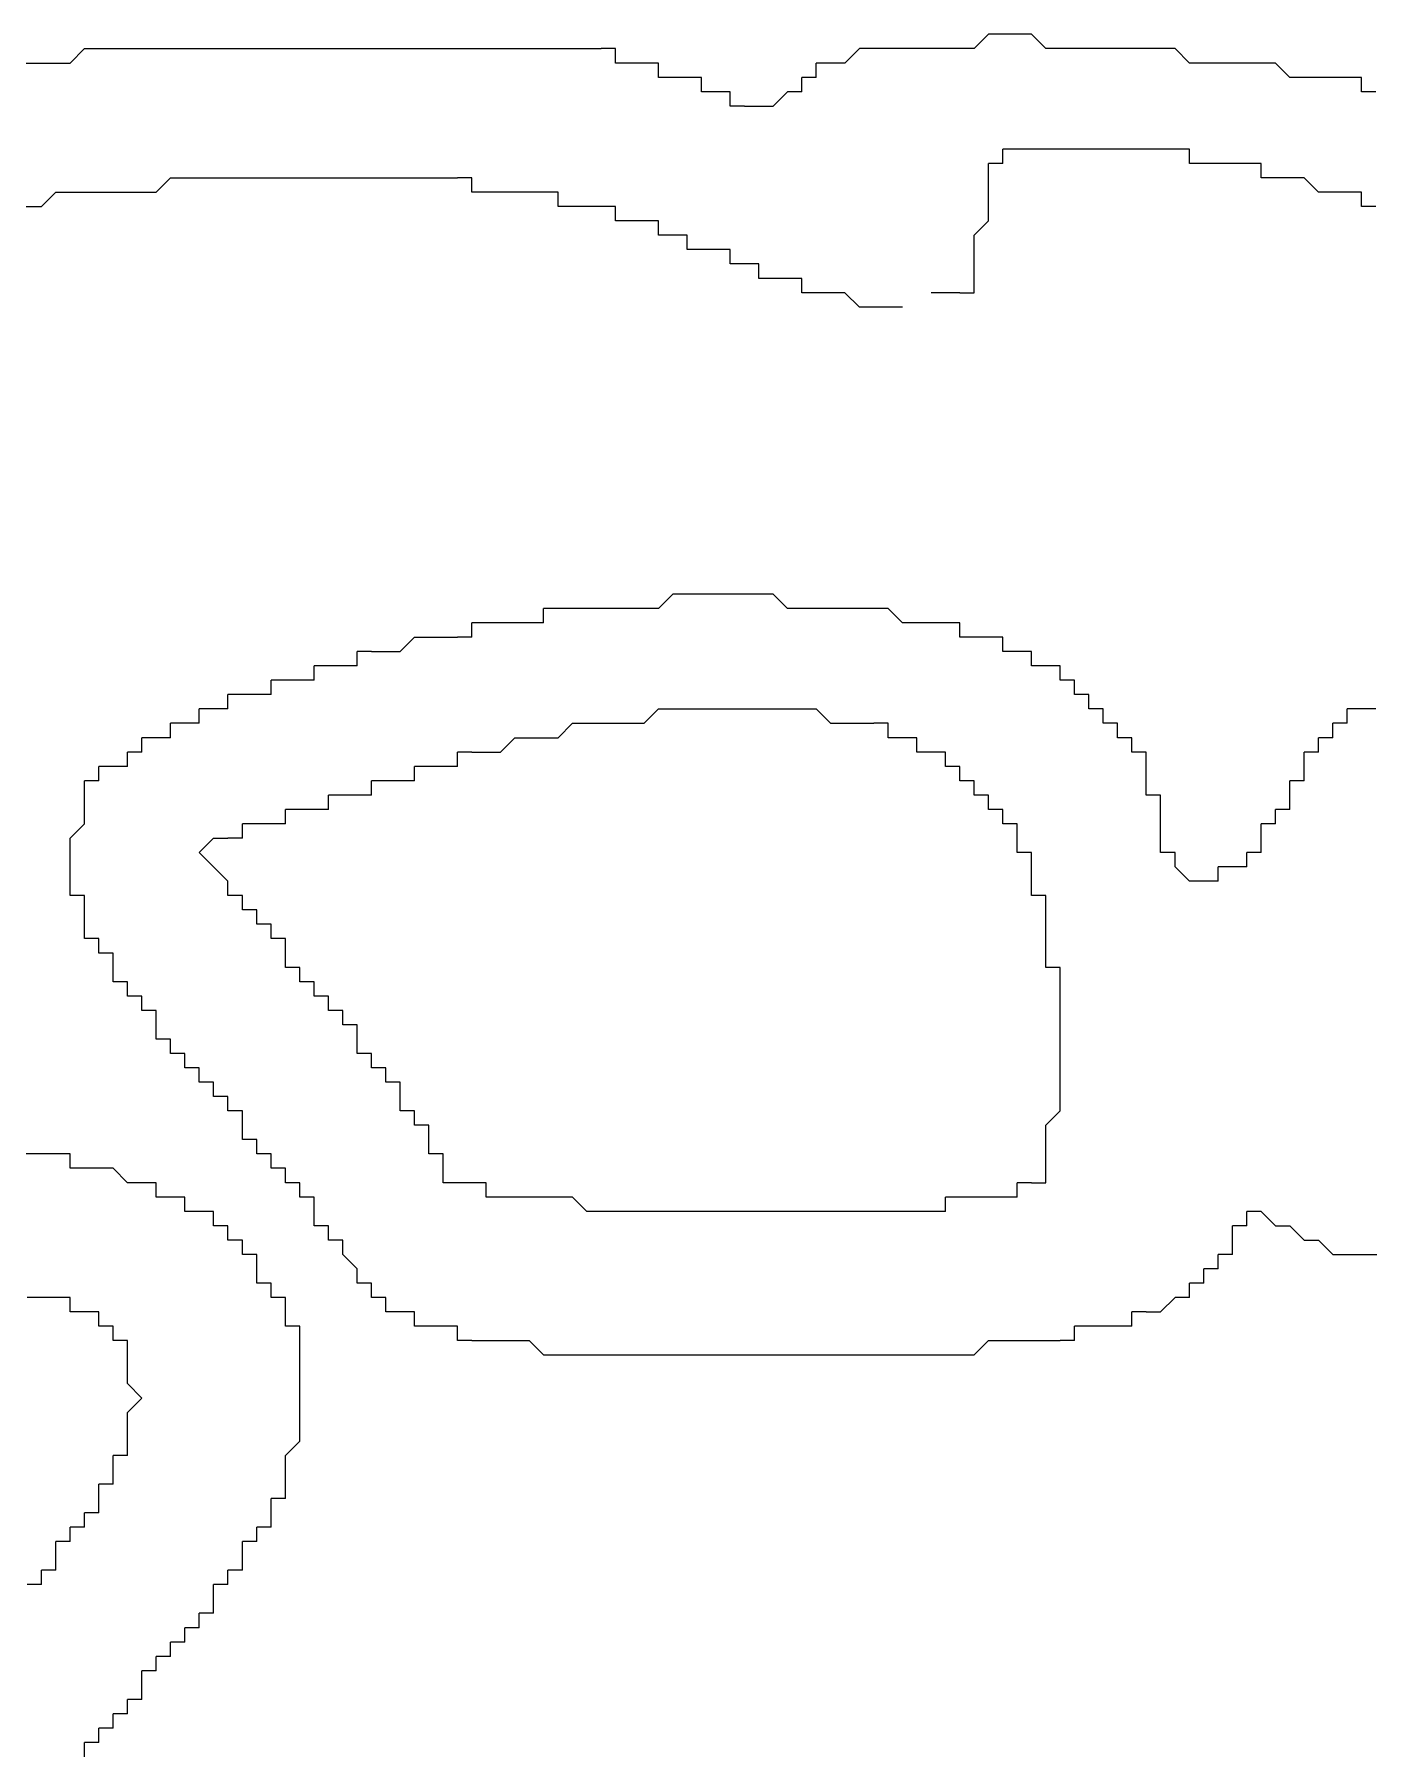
# Model space of a CAD drawing. Extents: x 0.04 to 6.31, y 0.06 to 5.55.
# Drawn here: x 2.661 to 3.63, y 4.141 to 5.385 of the extents above; entities that cross this region are included whole.
import ezdxf

# ---------------------------------------------------------------- set-up
doc = ezdxf.new("R2010")
doc.units = 0
doc.layers.get('0').update_dxf_attribs({"linetype": 'CONTINUOUS'})

msp = doc.modelspace()

# ---------------------------------------------------------------- linework, layer by layer
at = {"color": 255, "linetype": 'CONTINUOUS'}
for points in [[(3.614583, 5.354167), (3.572917, 5.354167), (3.5625, 5.364583), (3.5, 5.364583), (3.489583, 5.375), (3.395833, 5.375), (3.385417, 5.385417), (3.354167, 5.385417), (3.34375, 5.375), (3.260417, 5.375), (3.25, 5.364583), (3.239583, 5.364583)], [(2.645833, 5.364583), (2.6875, 5.364583), (2.697917, 5.375), (3.072917, 5.375)], [(3.083333, 5.375), (3.072917, 5.375)], [(3.083333, 5.364583), (3.083333, 5.375)], [(3.104167, 5.364583), (3.09375, 5.364583)], [(3.114583, 5.364583), (3.104167, 5.364583)], [(3.114583, 5.354167), (3.114583, 5.364583)], [(3.135417, 5.354167), (3.125, 5.354167)], [(3.145833, 5.354167), (3.135417, 5.354167)], [(3.145833, 5.34375), (3.145833, 5.354167)], [(3.229167, 5.354167), (3.21875, 5.354167)], [(3.21875, 5.34375), (3.21875, 5.354167)], [(3.239583, 5.364583), (3.229167, 5.364583)], [(3.229167, 5.354167), (3.229167, 5.364583)], [(3.625, 5.354167), (3.614583, 5.354167)], [(3.625, 5.34375), (3.625, 5.354167)], [(3.15625, 5.34375), (3.145833, 5.34375)], [(3.166667, 5.34375), (3.15625, 5.34375)], [(3.166667, 5.333333), (3.166667, 5.34375)], [(3.177083, 5.333333), (3.197917, 5.333333), (3.208333, 5.34375)], [(3.21875, 5.34375), (3.208333, 5.34375)], [(3.635417, 5.34375), (3.625, 5.34375)], [(3.041667, 4.96875), (3.03125, 4.96875)], [(3.03125, 4.958333), (3.03125, 4.96875)], [(3.322917, 4.958333), (3.291667, 4.958333), (3.28125, 4.96875), (3.208333, 4.96875), (3.197917, 4.979167), (3.125, 4.979167), (3.114583, 4.96875), (3.041667, 4.96875)], [(2.989583, 4.958333), (2.979167, 4.958333)], [(2.979167, 4.947917), (2.979167, 4.958333)], [(3.020833, 4.958333), (2.989583, 4.958333)], [(3.03125, 4.958333), (3.020833, 4.958333)], [(3.333333, 4.958333), (3.322917, 4.958333)], [(3.333333, 4.947917), (3.333333, 4.958333)], [(2.90625, 4.9375), (2.927083, 4.9375), (2.9375, 4.947917), (2.96875, 4.947917)], [(2.979167, 4.947917), (2.96875, 4.947917)], [(3.34375, 4.947917), (3.333333, 4.947917)], [(3.354167, 4.947917), (3.34375, 4.947917)], [(3.364583, 4.947917), (3.354167, 4.947917)], [(3.364583, 4.9375), (3.364583, 4.947917)], [(2.90625, 4.9375), (2.895833, 4.9375)], [(2.895833, 4.927083), (2.895833, 4.9375)], [(3.375, 4.9375), (3.364583, 4.9375)], [(3.385417, 4.9375), (3.375, 4.9375)], [(3.385417, 4.927083), (3.385417, 4.9375)], [(2.875, 4.927083), (2.864583, 4.927083)], [(2.864583, 4.916667), (2.864583, 4.927083)], [(2.885417, 4.927083), (2.875, 4.927083)], [(2.895833, 4.927083), (2.885417, 4.927083)], [(3.40625, 4.927083), (3.395833, 4.927083)], [(3.40625, 4.916667), (3.40625, 4.927083)], [(2.8125, 4.90625), (2.802083, 4.90625)], [(2.802083, 4.895833), (2.802083, 4.90625)], [(2.822917, 4.90625), (2.8125, 4.90625)], [(2.833333, 4.90625), (2.822917, 4.90625)], [(2.84375, 4.916667), (2.833333, 4.916667)], [(2.833333, 4.90625), (2.833333, 4.916667)], [(2.854167, 4.916667), (2.84375, 4.916667)], [(2.864583, 4.916667), (2.854167, 4.916667)], [(2.791667, 4.895833), (2.78125, 4.895833)], [(2.78125, 4.885417), (2.78125, 4.895833)], [(2.802083, 4.895833), (2.791667, 4.895833)], [(3.625, 4.895833), (3.614583, 4.895833)], [(3.614583, 4.885417), (3.614583, 4.895833)], [(3.635417, 4.895833), (3.625, 4.895833)], [(2.770833, 4.885417), (2.760417, 4.885417)], [(2.760417, 4.875), (2.760417, 4.885417)], [(2.78125, 4.885417), (2.770833, 4.885417)], [(3.614583, 4.885417), (3.604167, 4.885417)], [(3.604167, 4.875), (3.604167, 4.885417)], [(2.75, 4.875), (2.739583, 4.875)], [(2.739583, 4.864583), (2.739583, 4.875)], [(2.760417, 4.875), (2.75, 4.875)], [(3.604167, 4.875), (3.59375, 4.875)], [(3.59375, 4.864583), (3.59375, 4.875)], [(2.739583, 4.864583), (2.729167, 4.864583)], [(2.729167, 4.854167), (2.729167, 4.864583)], [(3.59375, 4.864583), (3.583333, 4.864583)], [(3.583333, 4.854167), (3.583333, 4.864583)], [(2.708333, 4.84375), (2.697917, 4.84375)], [(2.697917, 4.833333), (2.697917, 4.84375)], [(2.71875, 4.854167), (2.708333, 4.854167)], [(2.708333, 4.84375), (2.708333, 4.854167)], [(2.729167, 4.854167), (2.71875, 4.854167)], [(3.583333, 4.84375), (3.572917, 4.84375)], [(3.572917, 4.833333), (3.572917, 4.84375)], [(3.583333, 4.84375), (3.583333, 4.854167)], [(2.6875, 4.770833), (2.6875, 4.802083), (2.697917, 4.8125), (2.697917, 4.833333)], [(3.572917, 4.822917), (3.572917, 4.833333)], [(3.572917, 4.822917), (3.5625, 4.822917)], [(3.5625, 4.8125), (3.5625, 4.822917)], [(3.5625, 4.8125), (3.552083, 4.8125)], [(3.552083, 4.802083), (3.552083, 4.8125)], [(3.375, 4.791667), (3.375, 4.802083)], [(3.552083, 4.791667), (3.552083, 4.802083)], [(3.385417, 4.791667), (3.375, 4.791667)], [(3.385417, 4.770833), (3.385417, 4.78125)], [(3.53125, 4.78125), (3.520833, 4.78125)], [(3.520833, 4.770833), (3.520833, 4.78125)], [(3.541667, 4.78125), (3.53125, 4.78125)], [(3.552083, 4.791667), (3.541667, 4.791667)], [(3.541667, 4.78125), (3.541667, 4.791667)], [(2.6875, 4.760417), (2.6875, 4.770833)], [(3.385417, 4.760417), (3.385417, 4.770833)], [(3.520833, 4.770833), (3.510417, 4.770833)], [(2.697917, 4.760417), (2.6875, 4.760417)], [(3.395833, 4.760417), (3.385417, 4.760417)], [(3.395833, 4.75), (3.395833, 4.760417)], [(3.395833, 4.71875), (3.395833, 4.75)], [(2.697917, 4.729167), (2.697917, 4.739583)], [(2.708333, 4.729167), (2.697917, 4.729167)], [(3.395833, 4.708333), (3.395833, 4.71875)], [(2.71875, 4.697917), (2.71875, 4.708333)], [(3.40625, 4.708333), (3.395833, 4.708333)], [(3.40625, 4.697917), (3.40625, 4.708333)], [(2.729167, 4.697917), (2.71875, 4.697917)], [(3.395833, 4.5625), (3.395833, 4.59375), (3.40625, 4.604167), (3.40625, 4.697917)], [(2.75, 4.65625), (2.75, 4.666667)], [(2.760417, 4.65625), (2.75, 4.65625)], [(2.677083, 4.572917), (2.635417, 4.572917), (2.625, 4.583333), (2.520833, 4.583333), (2.510417, 4.59375), (2.25, 4.59375)], [(2.6875, 4.572917), (2.677083, 4.572917)], [(2.6875, 4.5625), (2.6875, 4.572917)], [(2.739583, 4.552083), (2.729167, 4.552083), (2.71875, 4.5625), (2.697917, 4.5625)], [(3.385417, 4.552083), (3.395833, 4.552083), (3.395833, 4.5625)], [(2.75, 4.552083), (2.739583, 4.552083)], [(2.75, 4.541667), (2.75, 4.552083)], [(2.989583, 4.552083), (2.979167, 4.552083)], [(2.989583, 4.541667), (2.989583, 4.552083)], [(3.385417, 4.552083), (3.375, 4.552083)], [(3.375, 4.541667), (3.375, 4.552083)], [(2.770833, 4.541667), (2.760417, 4.541667)], [(2.791667, 4.53125), (2.78125, 4.53125)], [(3, 4.541667), (2.989583, 4.541667)], [(3.3125, 4.53125), (3.0625, 4.53125), (3.052083, 4.541667), (3, 4.541667)], [(3.322917, 4.53125), (3.3125, 4.53125)], [(3.333333, 4.541667), (3.322917, 4.541667)], [(3.322917, 4.53125), (3.322917, 4.541667)], [(3.364583, 4.541667), (3.333333, 4.541667)], [(3.375, 4.541667), (3.364583, 4.541667)], [(2.729167, 4.364583), (2.729167, 4.385417), (2.739583, 4.395833), (2.729167, 4.40625), (2.729167, 4.427083)], [(2.729167, 4.354167), (2.729167, 4.364583)], [(2.729167, 4.354167), (2.71875, 4.354167)], [(2.71875, 4.34375), (2.71875, 4.354167)], [(2.71875, 4.333333), (2.708333, 4.333333)], [(2.708333, 4.322917), (2.708333, 4.333333)], [(2.71875, 4.333333), (2.71875, 4.34375)], [(2.708333, 4.3125), (2.708333, 4.322917)], [(2.708333, 4.3125), (2.697917, 4.3125)], [(2.697917, 4.302083), (2.697917, 4.3125)], [(2.697917, 4.302083), (2.6875, 4.302083)], [(2.6875, 4.291667), (2.6875, 4.302083)], [(2.6875, 4.291667), (2.677083, 4.291667)], [(2.677083, 4.28125), (2.677083, 4.291667)], [(2.677083, 4.270833), (2.666667, 4.270833)], [(2.666667, 4.260417), (2.666667, 4.270833)], [(2.677083, 4.270833), (2.677083, 4.28125)], [(2.666667, 4.260417), (2.65625, 4.260417)]]:
    msp.add_lwpolyline(points, dxfattribs=at)
at = {"color": 254, "linetype": 'CONTINUOUS'}
for points in [[(3.09375, 5.364583), (3.083333, 5.364583)], [(3.125, 5.354167), (3.114583, 5.354167)], [(3.177083, 5.333333), (3.166667, 5.333333)], [(3.395833, 4.927083), (3.385417, 4.927083)], [(3.416667, 4.916667), (3.40625, 4.916667)], [(3.416667, 4.90625), (3.416667, 4.916667)], [(3.34375, 4.84375), (3.333333, 4.84375)], [(3.354167, 4.833333), (3.34375, 4.833333)], [(3.364583, 4.822917), (3.354167, 4.822917)], [(3.375, 4.8125), (3.364583, 4.8125)], [(2.697917, 4.739583), (2.697917, 4.75)], [(2.833333, 4.729167), (2.833333, 4.739583)], [(2.708333, 4.71875), (2.708333, 4.729167)], [(2.71875, 4.71875), (2.708333, 4.71875)], [(2.84375, 4.71875), (2.84375, 4.729167)], [(2.739583, 4.6875), (2.729167, 4.6875)], [(2.760417, 4.645833), (2.760417, 4.65625)], [(2.895833, 4.65625), (2.895833, 4.666667)], [(2.770833, 4.645833), (2.760417, 4.645833)], [(2.78125, 4.635417), (2.770833, 4.635417)], [(2.927083, 4.614583), (2.927083, 4.625)], [(2.8125, 4.583333), (2.8125, 4.59375)], [(2.822917, 4.583333), (2.8125, 4.583333)], [(2.833333, 4.572917), (2.822917, 4.572917)], [(2.697917, 4.5625), (2.6875, 4.5625)], [(2.979167, 4.552083), (2.96875, 4.552083)], [(2.770833, 4.53125), (2.770833, 4.541667)], [(2.791667, 4.520833), (2.791667, 4.53125)], [(2.875, 4.520833), (2.864583, 4.520833)]]:
    msp.add_lwpolyline(points, dxfattribs=at)
at = {"color": 7, "linetype": 'CONTINUOUS'}
for points in [[(3.364583, 5.291667), (3.354167, 5.291667)], [(3.354167, 5.28125), (3.354167, 5.291667)], [(3.375, 5.302083), (3.364583, 5.302083)], [(3.364583, 5.291667), (3.364583, 5.302083)], [(3.489583, 5.302083), (3.375, 5.302083)], [(3.5, 5.302083), (3.489583, 5.302083)], [(3.552083, 5.291667), (3.541667, 5.291667)], [(2.614583, 5.260417), (2.666667, 5.260417), (2.677083, 5.270833), (2.75, 5.270833), (2.760417, 5.28125), (2.96875, 5.28125)], [(2.979167, 5.28125), (2.96875, 5.28125)], [(3.34375, 5.208333), (3.34375, 5.239583), (3.354167, 5.25), (3.354167, 5.28125)], [(3.614583, 5.270833), (3.59375, 5.270833), (3.583333, 5.28125), (3.5625, 5.28125)], [(3.041667, 5.270833), (3.03125, 5.270833)], [(3.625, 5.270833), (3.614583, 5.270833)], [(3.083333, 5.260417), (3.072917, 5.260417)], [(3.104167, 5.25), (3.09375, 5.25)], [(3.114583, 5.25), (3.104167, 5.25)], [(3.135417, 5.239583), (3.125, 5.239583)], [(3.166667, 5.229167), (3.15625, 5.229167)], [(3.1875, 5.21875), (3.177083, 5.21875)], [(3.21875, 5.208333), (3.208333, 5.208333)], [(3.333333, 5.197917), (3.34375, 5.197917), (3.34375, 5.208333)], [(3.291667, 5.1875), (3.260417, 5.1875), (3.25, 5.197917), (3.229167, 5.197917)], [(3.333333, 5.197917), (3.3125, 5.197917)], [(2.979167, 4.864583), (3, 4.864583), (3.010417, 4.875), (3.041667, 4.875), (3.052083, 4.885417), (3.104167, 4.885417), (3.114583, 4.895833), (3.229167, 4.895833), (3.239583, 4.885417), (3.270833, 4.885417)], [(3.28125, 4.885417), (3.270833, 4.885417)], [(2.979167, 4.864583), (2.96875, 4.864583)], [(2.96875, 4.854167), (2.96875, 4.864583)], [(2.916667, 4.84375), (2.90625, 4.84375)], [(2.90625, 4.833333), (2.90625, 4.84375)], [(2.927083, 4.84375), (2.916667, 4.84375)], [(2.9375, 4.84375), (2.927083, 4.84375)], [(2.947917, 4.854167), (2.9375, 4.854167)], [(2.9375, 4.84375), (2.9375, 4.854167)], [(2.958333, 4.854167), (2.947917, 4.854167)], [(2.96875, 4.854167), (2.958333, 4.854167)], [(3.46875, 4.84375), (3.46875, 4.854167)], [(3.46875, 4.833333), (3.46875, 4.84375)], [(2.885417, 4.833333), (2.875, 4.833333)], [(2.875, 4.822917), (2.875, 4.833333)], [(2.895833, 4.833333), (2.885417, 4.833333)], [(2.90625, 4.833333), (2.895833, 4.833333)], [(3.479167, 4.833333), (3.46875, 4.833333)], [(2.854167, 4.822917), (2.84375, 4.822917)], [(2.84375, 4.8125), (2.84375, 4.822917)], [(2.864583, 4.822917), (2.854167, 4.822917)], [(2.875, 4.822917), (2.864583, 4.822917)], [(3.479167, 4.802083), (3.479167, 4.822917)], [(2.822917, 4.8125), (2.8125, 4.8125)], [(2.8125, 4.802083), (2.8125, 4.8125)], [(2.833333, 4.8125), (2.822917, 4.8125)], [(2.84375, 4.8125), (2.833333, 4.8125)], [(2.8125, 4.802083), (2.802083, 4.802083)], [(3.479167, 4.791667), (3.479167, 4.802083)], [(3.552083, 4.53125), (3.541667, 4.53125)], [(3.541667, 4.520833), (3.541667, 4.53125)], [(3.541667, 4.520833), (3.53125, 4.520833)], [(3.53125, 4.510417), (3.53125, 4.520833)], [(3.53125, 4.5), (3.53125, 4.510417)], [(3.53125, 4.5), (3.520833, 4.5)], [(3.520833, 4.489583), (3.520833, 4.5)], [(2.822917, 4.479167), (2.822917, 4.489583)], [(3.520833, 4.489583), (3.510417, 4.489583)], [(3.510417, 4.479167), (3.510417, 4.489583)], [(2.833333, 4.479167), (2.822917, 4.479167)], [(2.833333, 4.46875), (2.833333, 4.479167)], [(3.510417, 4.479167), (3.5, 4.479167)], [(3.5, 4.46875), (3.5, 4.479167)], [(2.677083, 4.46875), (2.666667, 4.46875)], [(2.6875, 4.46875), (2.677083, 4.46875)], [(2.708333, 4.458333), (2.697917, 4.458333)], [(2.84375, 4.46875), (2.833333, 4.46875)], [(2.84375, 4.458333), (2.84375, 4.46875)], [(2.84375, 4.447917), (2.84375, 4.458333)], [(2.916667, 4.458333), (2.916667, 4.46875)], [(2.9375, 4.458333), (2.927083, 4.458333)], [(2.9375, 4.447917), (2.9375, 4.458333)], [(3.46875, 4.458333), (3.458333, 4.458333)], [(3.458333, 4.447917), (3.458333, 4.458333)], [(3.46875, 4.458333), (3.479167, 4.458333), (3.489583, 4.46875)], [(3.5, 4.46875), (3.489583, 4.46875)], [(2.854167, 4.447917), (2.84375, 4.447917)], [(2.854167, 4.4375), (2.854167, 4.447917)], [(2.947917, 4.447917), (2.9375, 4.447917)], [(2.958333, 4.447917), (2.947917, 4.447917)], [(2.96875, 4.447917), (2.958333, 4.447917)], [(3.427083, 4.447917), (3.416667, 4.447917)], [(3.416667, 4.4375), (3.416667, 4.447917)], [(3.447917, 4.447917), (3.427083, 4.447917)], [(3.458333, 4.447917), (3.447917, 4.447917)], [(2.84375, 4.333333), (2.84375, 4.354167), (2.854167, 4.364583), (2.854167, 4.4375)], [(2.979167, 4.4375), (3.020833, 4.4375), (3.03125, 4.427083), (3.34375, 4.427083), (3.354167, 4.4375), (3.40625, 4.4375)], [(3.416667, 4.4375), (3.40625, 4.4375)], [(2.84375, 4.322917), (2.84375, 4.333333)], [(2.84375, 4.322917), (2.833333, 4.322917)], [(2.833333, 4.3125), (2.833333, 4.322917)], [(2.833333, 4.302083), (2.833333, 4.3125)], [(2.833333, 4.302083), (2.822917, 4.302083)], [(2.822917, 4.291667), (2.822917, 4.302083)], [(2.822917, 4.291667), (2.8125, 4.291667)], [(2.8125, 4.28125), (2.8125, 4.291667)], [(2.8125, 4.270833), (2.802083, 4.270833)], [(2.802083, 4.260417), (2.802083, 4.270833)], [(2.8125, 4.270833), (2.8125, 4.28125)], [(2.802083, 4.260417), (2.791667, 4.260417)], [(2.791667, 4.25), (2.791667, 4.260417)], [(2.791667, 4.239583), (2.791667, 4.25)], [(2.791667, 4.239583), (2.78125, 4.239583)], [(2.78125, 4.229167), (2.78125, 4.239583)], [(2.78125, 4.229167), (2.770833, 4.229167)], [(2.770833, 4.21875), (2.770833, 4.229167)], [(2.760417, 4.208333), (2.75, 4.208333)], [(2.75, 4.197917), (2.75, 4.208333)], [(2.770833, 4.21875), (2.760417, 4.21875)], [(2.760417, 4.208333), (2.760417, 4.21875)], [(2.75, 4.197917), (2.739583, 4.197917)], [(2.739583, 4.1875), (2.739583, 4.197917)], [(2.739583, 4.177083), (2.739583, 4.1875)], [(2.739583, 4.177083), (2.729167, 4.177083)], [(2.729167, 4.166667), (2.729167, 4.177083)], [(2.729167, 4.166667), (2.71875, 4.166667)], [(2.71875, 4.15625), (2.71875, 4.166667)], [(2.708333, 4.145833), (2.697917, 4.145833)], [(2.697917, 4.135417), (2.697917, 4.145833)], [(2.71875, 4.15625), (2.708333, 4.15625)], [(2.708333, 4.145833), (2.708333, 4.15625)]]:
    msp.add_lwpolyline(points, dxfattribs=at)
at = {"color": 250, "linetype": 'CONTINUOUS'}
for points in [[(3.5, 5.291667), (3.5, 5.302083)], [(3.541667, 5.291667), (3.510417, 5.291667)], [(3.552083, 5.28125), (3.552083, 5.291667)], [(2.979167, 5.270833), (2.979167, 5.28125)], [(3.5625, 5.28125), (3.552083, 5.28125)], [(3.03125, 5.270833), (2.989583, 5.270833)], [(3.041667, 5.260417), (3.041667, 5.270833)], [(3.625, 5.260417), (3.625, 5.270833)], [(3.072917, 5.260417), (3.052083, 5.260417)], [(3.083333, 5.25), (3.083333, 5.260417)], [(3.114583, 5.239583), (3.114583, 5.25)], [(3.125, 5.239583), (3.114583, 5.239583)], [(3.135417, 5.229167), (3.135417, 5.239583)], [(3.15625, 5.229167), (3.145833, 5.229167)], [(3.166667, 5.21875), (3.166667, 5.229167)], [(3.1875, 5.208333), (3.1875, 5.21875)], [(3.208333, 5.208333), (3.197917, 5.208333)], [(3.21875, 5.197917), (3.21875, 5.208333)], [(3.229167, 5.197917), (3.21875, 5.197917)], [(3.28125, 4.875), (3.28125, 4.885417)], [(3.447917, 4.885417), (3.4375, 4.885417)], [(3.302083, 4.875), (3.291667, 4.875)], [(3.458333, 4.875), (3.447917, 4.875)], [(3.322917, 4.864583), (3.3125, 4.864583)], [(3.479167, 4.822917), (3.479167, 4.833333)], [(2.802083, 4.770833), (2.78125, 4.791667), (2.791667, 4.802083), (2.802083, 4.802083)], [(3.489583, 4.791667), (3.479167, 4.791667)], [(2.854167, 4.708333), (2.84375, 4.708333)], [(2.90625, 4.645833), (2.895833, 4.645833)], [(2.927083, 4.604167), (2.927083, 4.614583)], [(2.8125, 4.59375), (2.8125, 4.604167)], [(2.9375, 4.604167), (2.927083, 4.604167)], [(2.947917, 4.572917), (2.947917, 4.583333)], [(2.958333, 4.572917), (2.947917, 4.572917)], [(2.96875, 4.552083), (2.958333, 4.552083), (2.958333, 4.5625)], [(2.864583, 4.53125), (2.864583, 4.541667)], [(3.552083, 4.53125), (3.5625, 4.520833), (3.572917, 4.520833), (3.583333, 4.510417), (3.59375, 4.510417), (3.604167, 4.5), (3.666667, 4.5), (3.677083, 4.489583), (3.6875, 4.489583), (3.697917, 4.5), (3.885417, 4.5)], [(2.885417, 4.5), (2.885417, 4.510417)], [(2.822917, 4.5), (2.8125, 4.5)], [(2.90625, 4.46875), (2.90625, 4.479167)], [(2.6875, 4.458333), (2.6875, 4.46875)], [(2.708333, 4.447917), (2.708333, 4.458333)], [(2.927083, 4.458333), (2.916667, 4.458333)], [(2.96875, 4.4375), (2.96875, 4.447917)], [(2.979167, 4.4375), (2.96875, 4.4375)]]:
    msp.add_lwpolyline(points, dxfattribs=at)
at = {"color": 251, "linetype": 'CONTINUOUS'}
for points in [[(3.510417, 5.291667), (3.5, 5.291667)], [(2.989583, 5.270833), (2.979167, 5.270833)], [(3.052083, 5.260417), (3.041667, 5.260417)], [(3.635417, 5.260417), (3.625, 5.260417)], [(3.09375, 5.25), (3.083333, 5.25)], [(3.177083, 5.21875), (3.166667, 5.21875)], [(3.4375, 4.895833), (3.427083, 4.895833)], [(3.447917, 4.875), (3.447917, 4.885417)], [(3.291667, 4.875), (3.28125, 4.875)], [(3.302083, 4.864583), (3.302083, 4.875)], [(3.322917, 4.854167), (3.322917, 4.864583)], [(3.46875, 4.864583), (3.458333, 4.864583)], [(3.489583, 4.78125), (3.489583, 4.791667)], [(2.8125, 4.760417), (2.802083, 4.760417)], [(2.822917, 4.75), (2.8125, 4.75)], [(2.84375, 4.708333), (2.84375, 4.71875)], [(2.854167, 4.697917), (2.854167, 4.708333)], [(2.864583, 4.697917), (2.854167, 4.697917)], [(2.875, 4.6875), (2.864583, 4.6875)], [(2.75, 4.666667), (2.75, 4.677083)], [(2.885417, 4.677083), (2.875, 4.677083)], [(2.895833, 4.645833), (2.895833, 4.65625)], [(2.916667, 4.635417), (2.90625, 4.635417)], [(2.791667, 4.614583), (2.791667, 4.625)], [(2.802083, 4.604167), (2.802083, 4.614583)], [(2.9375, 4.59375), (2.9375, 4.604167)], [(2.947917, 4.59375), (2.9375, 4.59375)], [(2.84375, 4.552083), (2.84375, 4.5625)], [(2.854167, 4.541667), (2.854167, 4.552083)], [(2.875, 4.510417), (2.875, 4.520833)], [(2.8125, 4.510417), (2.802083, 4.510417)], [(2.822917, 4.489583), (2.822917, 4.5)], [(2.895833, 4.489583), (2.885417, 4.5)], [(2.895833, 4.479167), (2.895833, 4.489583)], [(2.666667, 4.46875), (2.65625, 4.46875)], [(2.697917, 4.458333), (2.6875, 4.458333)], [(2.916667, 4.46875), (2.90625, 4.46875)], [(2.71875, 4.4375), (2.71875, 4.447917)]]:
    msp.add_lwpolyline(points, dxfattribs=at)
at = {"color": 252, "linetype": 'CONTINUOUS'}
for points in [[(3.145833, 5.229167), (3.135417, 5.229167)], [(3.197917, 5.208333), (3.1875, 5.208333)], [(3.427083, 4.90625), (3.416667, 4.90625)], [(3.4375, 4.885417), (3.4375, 4.895833)], [(3.458333, 4.864583), (3.458333, 4.875)], [(3.333333, 4.854167), (3.322917, 4.854167)], [(3.333333, 4.84375), (3.333333, 4.854167)], [(3.34375, 4.833333), (3.34375, 4.84375)], [(3.375, 4.802083), (3.375, 4.8125)], [(2.802083, 4.760417), (2.802083, 4.770833)], [(2.833333, 4.739583), (2.822917, 4.739583)], [(2.71875, 4.708333), (2.71875, 4.71875)], [(2.84375, 4.729167), (2.833333, 4.729167)], [(2.864583, 4.6875), (2.864583, 4.697917)], [(2.739583, 4.677083), (2.739583, 4.6875)], [(2.895833, 4.666667), (2.885417, 4.666667)], [(2.90625, 4.635417), (2.90625, 4.645833)], [(2.78125, 4.625), (2.78125, 4.635417)], [(2.927083, 4.625), (2.916667, 4.625)], [(2.8125, 4.604167), (2.802083, 4.604167)], [(2.833333, 4.5625), (2.833333, 4.572917)], [(2.958333, 4.5625), (2.958333, 4.572917)], [(2.78125, 4.53125), (2.770833, 4.53125)], [(2.864583, 4.541667), (2.854167, 4.541667)], [(2.802083, 4.520833), (2.791667, 4.520833)], [(2.8125, 4.5), (2.8125, 4.510417)], [(2.885417, 4.510417), (2.875, 4.510417)], [(2.90625, 4.479167), (2.895833, 4.479167)], [(2.71875, 4.447917), (2.708333, 4.447917)], [(2.729167, 4.427083), (2.729167, 4.4375)]]:
    msp.add_lwpolyline(points, dxfattribs=at)
at = {"color": 253, "linetype": 'CONTINUOUS'}
for points in [[(3.427083, 4.895833), (3.427083, 4.90625)], [(3.3125, 4.864583), (3.302083, 4.864583)], [(3.46875, 4.854167), (3.46875, 4.864583)], [(3.354167, 4.822917), (3.354167, 4.833333)], [(3.364583, 4.8125), (3.364583, 4.822917)], [(3.385417, 4.78125), (3.385417, 4.791667)], [(3.510417, 4.770833), (3.5, 4.770833), (3.489583, 4.78125)], [(2.697917, 4.75), (2.697917, 4.760417)], [(2.8125, 4.75), (2.8125, 4.760417)], [(2.822917, 4.739583), (2.822917, 4.75)], [(2.729167, 4.6875), (2.729167, 4.697917)], [(2.875, 4.677083), (2.875, 4.6875)], [(2.75, 4.677083), (2.739583, 4.677083)], [(2.885417, 4.666667), (2.885417, 4.677083)], [(2.770833, 4.635417), (2.770833, 4.645833)], [(2.916667, 4.625), (2.916667, 4.635417)], [(2.791667, 4.625), (2.78125, 4.625)], [(2.802083, 4.614583), (2.791667, 4.614583)], [(2.947917, 4.583333), (2.947917, 4.59375)], [(2.822917, 4.572917), (2.822917, 4.583333)], [(2.84375, 4.5625), (2.833333, 4.5625)], [(2.854167, 4.552083), (2.84375, 4.552083)], [(2.760417, 4.541667), (2.75, 4.541667)], [(2.864583, 4.520833), (2.864583, 4.53125)], [(2.802083, 4.510417), (2.802083, 4.520833)], [(2.729167, 4.4375), (2.71875, 4.4375)]]:
    msp.add_lwpolyline(points, dxfattribs=at)

doc.saveas('drawing.dxf')
